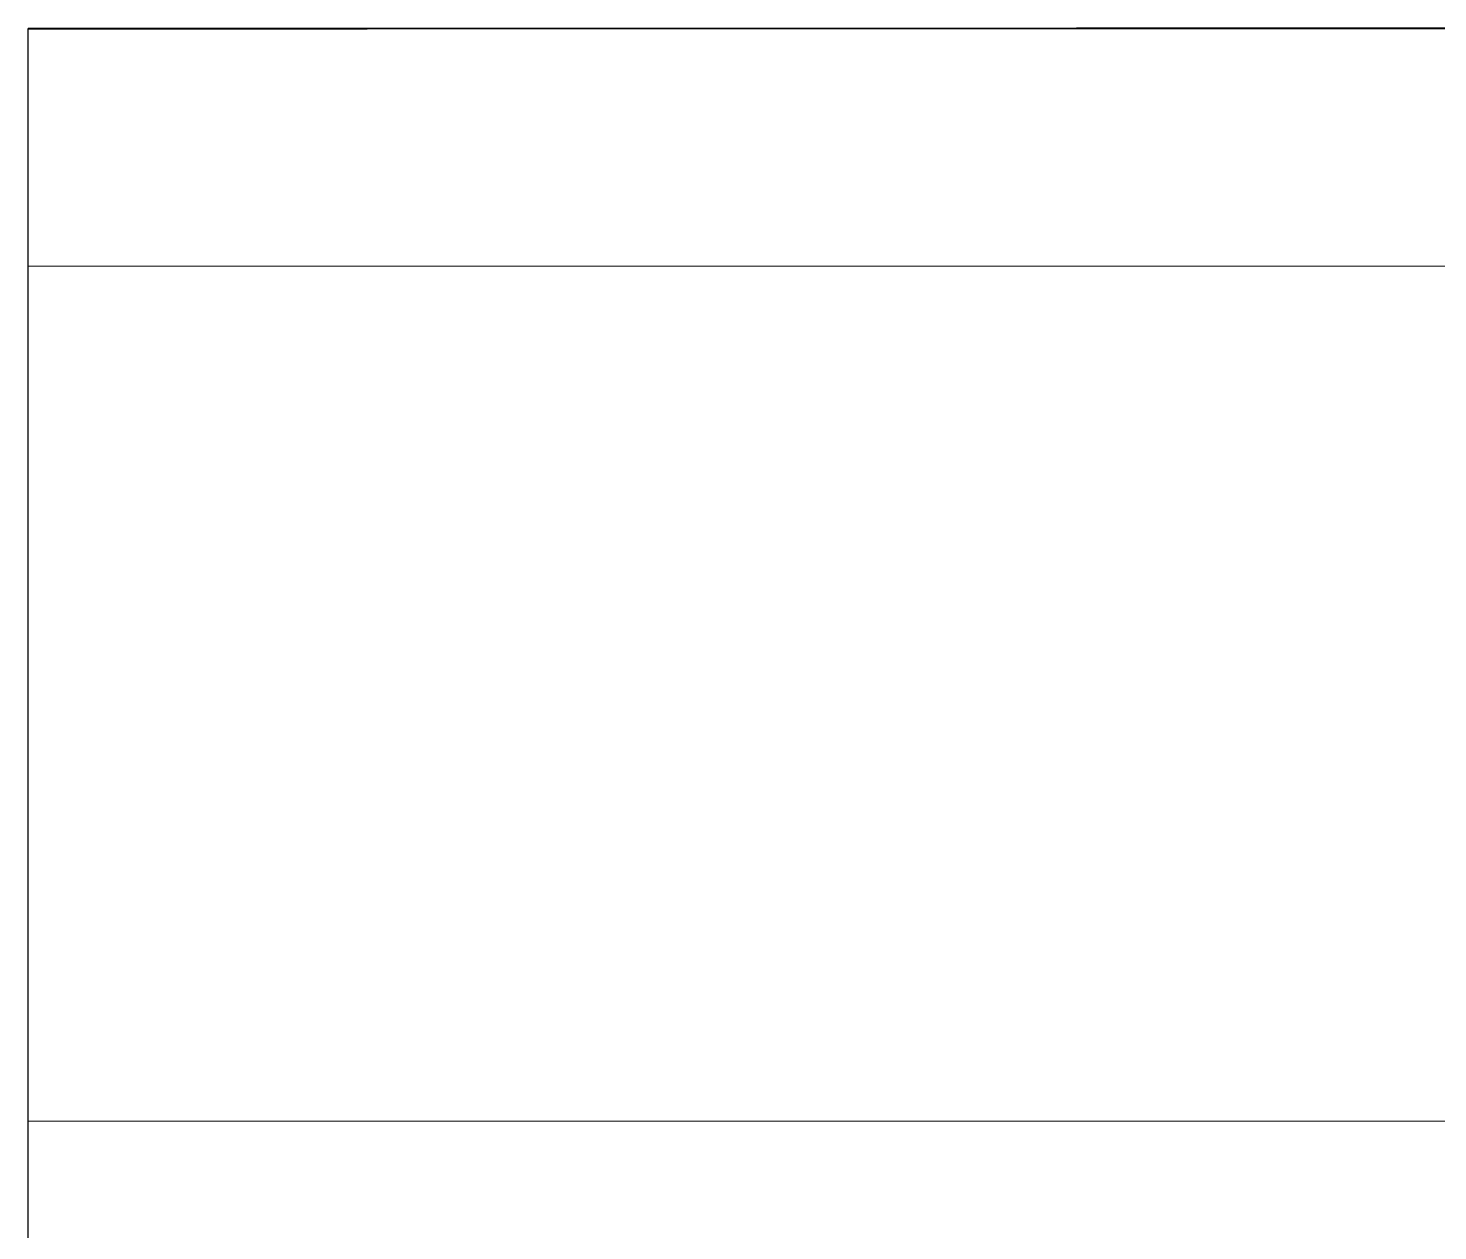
# Model space of a CAD drawing. Header units: metres. Extents: x 294 to 1101, y -498 to -355.
# Drawn here: x 616.464 to 618.837, y -486.342 to -484.317 of the extents above; entities that cross this region are included whole.
import ezdxf

# ---------------------------------------------------------------- set-up
doc = ezdxf.new("R2010")
doc.units = ezdxf.units.M
doc.layers.add('19-JARDINERIA', color=80, linetype='Continuous', lineweight=0)
doc.layers.add('SectionCutEdges', color=7, linetype='Continuous')

msp = doc.modelspace()

# ---------------------------------------------------------------- linework, layer by layer
for p, q in [((616.4644, -484.3165), (616.4644, -484.3176)), ((616.4644, -484.3176), (617.0348, -484.3176)), ((617.0348, -484.3176), (617.0348, -484.3165)), ((618.2292, -484.3176), (617.0348, -484.3176)), ((618.2292, -484.3165), (618.2292, -484.3176)), ((618.8831, -484.3176), (618.2292, -484.3176))]:
    msp.add_line(p, q)
at = {"layer": '19-JARDINERIA', "color": 251}
for p, q in [((616.4644, -484.7176), (619.5945, -484.7176)), ((616.4644, -486.1576), (619.5945, -486.1576))]:
    msp.add_line(p, q, dxfattribs=at)
at = {"layer": 'SectionCutEdges'}
for p, q in [((616.4644, -484.3165), (617.0348, -484.3165)), ((616.4644, -484.7176), (616.4644, -484.3176)), ((617.0348, -484.3165), (618.2292, -484.3165)), ((618.8831, -484.3165), (618.2292, -484.3165)), ((616.4644, -486.1576), (616.4644, -484.7176)), ((616.4644, -486.7576), (616.4644, -486.1576))]:
    msp.add_line(p, q, dxfattribs=at)

doc.saveas('drawing.dxf')
